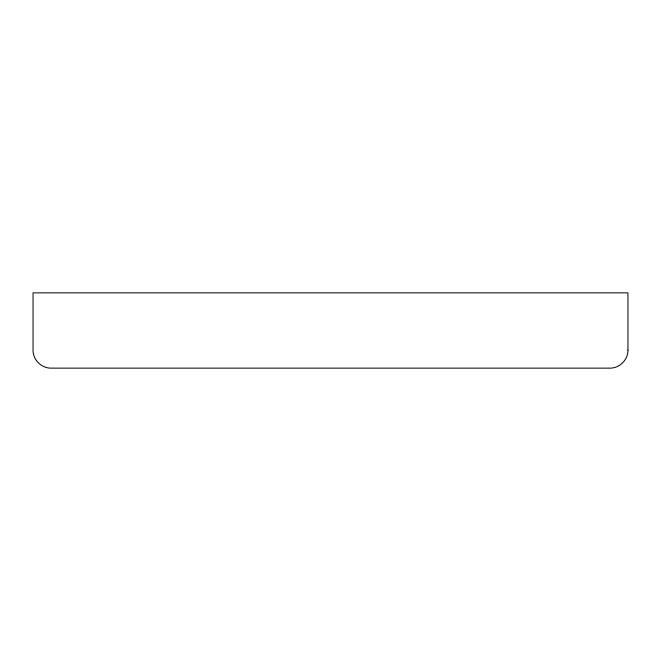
<?xml version="1.0" encoding="UTF-8"?>
<svg xmlns="http://www.w3.org/2000/svg" width="661" height="661" viewBox="0 0 661 661"><rect width="100%" height="100%" fill="white"/><g stroke="black" fill="none" stroke-linecap="round" stroke-linejoin="round"><path stroke-width="0.99" d="M627.95 350.107C628.157 359.741 619.555 368.334 609.921 368.136L51.079 368.136C41.445 368.334 32.843 359.741 33.05 350.107L33.05 292.864L627.95 292.864L627.95 350.107"/></g></svg>
